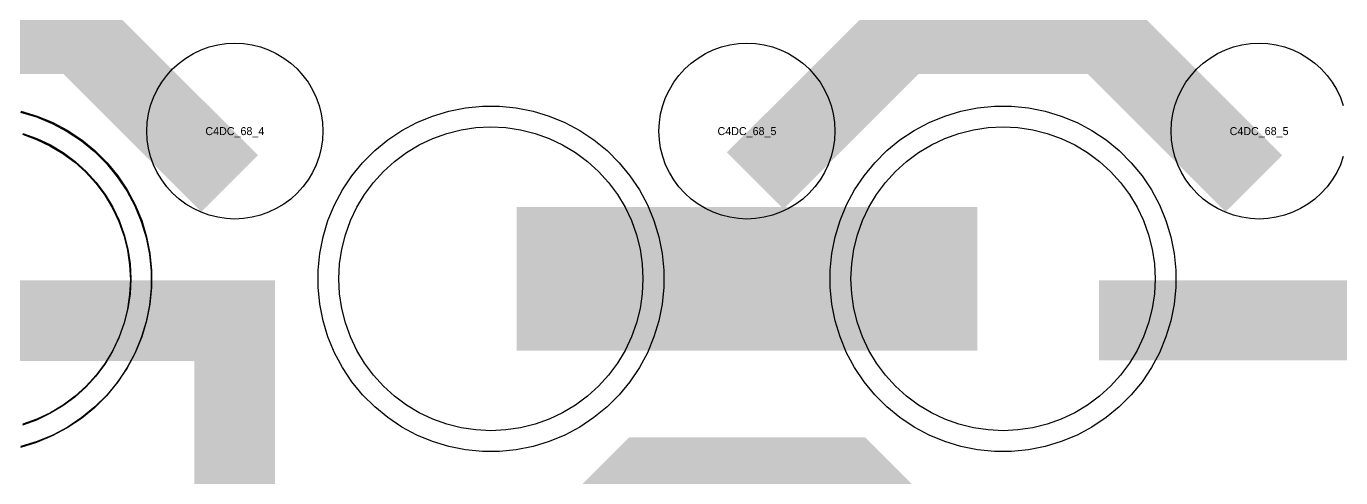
# Model space of a CAD drawing. Extents: x -11880 to 11880, y -14992 to 14992.
# Drawn here: x -10545.2 to -10134.5, y -5479.4 to -5338.2 of the extents above; entities that cross this region are included whole.
import ezdxf
from ezdxf.enums import TextEntityAlignment as Align

# ---------------------------------------------------------------- set-up
doc = ezdxf.new("R2010")
doc.units = 0
doc.header["$MEASUREMENT"] = 0
for name, color, linetype in [('GDS_775_DT_237', 138, 'CONTINUOUS'), ('RDL1_FS', 34, 'CONTINUOUS'), ('RDL_BS', 160, 'CONTINUOUS')]:
    doc.layers.add(name, color=color, linetype=linetype)

msp = doc.modelspace()

# ---------------------------------------------------------------- linework, layer by layer
at = {"layer": 'RDL1_FS'}
for points in [[(-10400, -5464.719), (-10404.657, -5464.49), (-10409.268, -5463.806), (-10413.791, -5462.674), (-10418.181, -5461.102), (-10422.395, -5459.11), (-10426.395, -5456.712), (-10430.14, -5453.934), (-10433.594, -5450.804), (-10436.724, -5447.35), (-10439.502, -5443.605), (-10441.9, -5439.605), (-10443.892, -5435.391), (-10445.464, -5431.001), (-10446.596, -5426.478), (-10447.28, -5421.867), (-10447.509, -5417.21), (-10447.28, -5412.553), (-10446.596, -5407.942), (-10445.464, -5403.419), (-10443.892, -5399.029), (-10441.9, -5394.815), (-10439.502, -5390.815), (-10436.724, -5387.07), (-10433.594, -5383.616), (-10430.14, -5380.486), (-10426.395, -5377.708), (-10422.395, -5375.31), (-10418.181, -5373.318), (-10413.791, -5371.746), (-10409.268, -5370.614), (-10404.657, -5369.93), (-10400, -5369.701), (-10395.343, -5369.93), (-10390.732, -5370.614), (-10386.209, -5371.746), (-10381.819, -5373.318), (-10377.605, -5375.31), (-10373.605, -5377.708), (-10369.86, -5380.486), (-10366.406, -5383.616), (-10363.276, -5387.07), (-10360.498, -5390.815), (-10358.1, -5394.815), (-10356.108, -5399.029), (-10354.536, -5403.419), (-10353.404, -5407.942), (-10352.72, -5412.553), (-10352.491, -5417.21), (-10352.72, -5421.867), (-10353.404, -5426.478), (-10354.536, -5431.001), (-10356.108, -5435.391), (-10358.1, -5439.605), (-10360.498, -5443.605), (-10363.276, -5447.35), (-10366.406, -5450.804), (-10369.86, -5453.934), (-10373.605, -5456.712), (-10377.605, -5459.11), (-10381.819, -5461.102), (-10386.209, -5462.674), (-10390.732, -5463.806), (-10395.343, -5464.49)], [(-10240, -5464.719), (-10244.657, -5464.49), (-10249.268, -5463.806), (-10253.791, -5462.674), (-10258.181, -5461.102), (-10262.395, -5459.11), (-10266.395, -5456.712), (-10270.14, -5453.934), (-10273.594, -5450.804), (-10276.724, -5447.35), (-10279.502, -5443.605), (-10281.9, -5439.605), (-10283.892, -5435.391), (-10285.464, -5431.001), (-10286.596, -5426.478), (-10287.28, -5421.867), (-10287.509, -5417.21), (-10287.28, -5412.553), (-10286.596, -5407.942), (-10285.464, -5403.419), (-10283.892, -5399.029), (-10281.9, -5394.815), (-10279.502, -5390.815), (-10276.724, -5387.07), (-10273.594, -5383.616), (-10270.14, -5380.486), (-10266.395, -5377.708), (-10262.395, -5375.31), (-10258.181, -5373.318), (-10253.791, -5371.746), (-10249.268, -5370.614), (-10244.657, -5369.93), (-10240, -5369.701), (-10235.343, -5369.93), (-10230.732, -5370.614), (-10226.209, -5371.746), (-10221.819, -5373.318), (-10217.605, -5375.31), (-10213.605, -5377.708), (-10209.86, -5380.486), (-10206.406, -5383.616), (-10203.276, -5387.07), (-10200.498, -5390.815), (-10198.1, -5394.815), (-10196.108, -5399.029), (-10194.536, -5403.419), (-10193.404, -5407.942), (-10192.72, -5412.553), (-10192.491, -5417.21), (-10192.72, -5421.867), (-10193.404, -5426.478), (-10194.536, -5431.001), (-10196.108, -5435.391), (-10198.1, -5439.605), (-10200.498, -5443.605), (-10203.276, -5447.35), (-10206.406, -5450.804), (-10209.86, -5453.934), (-10213.605, -5456.712), (-10217.605, -5459.11), (-10221.819, -5461.102), (-10226.209, -5462.674), (-10230.732, -5463.806), (-10235.343, -5464.49)]]:
    msp.add_lwpolyline(points, close=True, dxfattribs=at)
at = {"layer": 'RDL1_FS', "color": 241, "true_color": 0xf7abae}
msp.add_lwpolyline([(-10546.358, -5372.028), (-10541.968, -5373.6), (-10537.754, -5375.592), (-10533.754, -5377.99), (-10530.009, -5380.768), (-10526.555, -5383.898), (-10523.425, -5387.352), (-10520.647, -5391.097), (-10518.249, -5395.097), (-10516.257, -5399.311), (-10514.685, -5403.701), (-10513.553, -5408.224), (-10512.869, -5412.835), (-10512.64, -5417.492), (-10512.869, -5422.149), (-10513.553, -5426.76), (-10514.685, -5431.283), (-10516.257, -5435.673), (-10518.249, -5439.887), (-10520.647, -5443.887), (-10523.425, -5447.632), (-10526.555, -5451.086), (-10530.009, -5454.216), (-10533.754, -5456.994), (-10537.754, -5459.392), (-10541.968, -5461.384), (-10546.358, -5462.956)], dxfattribs=at)
at = {"layer": 'RDL1_FS'}
msp.add_lwpolyline([(-10546.209, -5371.746), (-10541.819, -5373.318), (-10537.605, -5375.31), (-10533.605, -5377.708), (-10529.86, -5380.486), (-10526.406, -5383.616), (-10523.276, -5387.07), (-10520.498, -5390.815), (-10518.1, -5394.815), (-10516.108, -5399.029), (-10514.536, -5403.419), (-10513.404, -5407.942), (-10512.72, -5412.553), (-10512.491, -5417.21), (-10512.72, -5421.867), (-10513.404, -5426.478), (-10514.536, -5431.001), (-10516.108, -5435.391), (-10518.1, -5439.605), (-10520.498, -5443.605), (-10523.276, -5447.35), (-10526.406, -5450.804), (-10529.86, -5453.934), (-10533.605, -5456.712), (-10537.605, -5459.11), (-10541.819, -5461.102), (-10546.209, -5462.674)], dxfattribs=at)
for points in [[(-10391.998, -5417.21, 45, 45, 0), (-10319.998, -5417.21, 45, 45, 0)], [(-10319.998, -5417.21, 45, 45, 0), (-10247.998, -5417.21, 45, 45, 0)]]:
    msp.add_lwpolyline(points, format="xyseb", dxfattribs=at)
at = {"layer": 'RDL_BS'}
for points in [[(-10481.599, -5387.423, 25, 25, 0), (-10528.313, -5340.709, 25, 25, 0), (-10558.071, -5340.709, 25, 25, 0)], [(-10317.438, -5386.524, 25, 25, 0), (-10271.623, -5340.709, 25, 25, 0), (-10238.07, -5340.709, 25, 25, 0)], [(-10161.599, -5387.423, 25, 25, 0), (-10208.313, -5340.709, 25, 25, 0), (-10238.071, -5340.709, 25, 25, 0)], [(-10480, -5524.445, 25, 25, 0), (-10480, -5417.668, 25, 25, 0)], [(-10480, -5524.445, 25, 25, 0), (-10480, -5417.668, 25, 25, 0)], [(-10467.5, -5430.168, 25, 25, 0), (-10553.333, -5430.168, 25, 25, 0)], [(-10467.5, -5430.168, 25, 25, 0), (-10532.167, -5430.168, 25, 25, 0)], [(-10209.984, -5430.223, 25, 25, 0), (-10100.719, -5430.223, 25, 25, 0)], [(-10397.438, -5525.084, 25, 25, 0), (-10351.623, -5479.269, 25, 25, 0), (-10318.07, -5479.269, 25, 25, 0)], [(-10241.599, -5525.983, 25, 25, 0), (-10288.313, -5479.269, 25, 25, 0), (-10318.071, -5479.269, 25, 25, 0)]]:
    msp.add_lwpolyline(points, format="xyseb", dxfattribs=at)
for points in [[(-10480, -5398.516), (-10482.693, -5398.384), (-10485.365, -5397.988), (-10487.984, -5397.331), (-10490.519, -5396.424), (-10492.956, -5395.272), (-10495.28, -5393.879), (-10497.443, -5392.276), (-10499.442, -5390.464), (-10501.254, -5388.465), (-10502.857, -5386.302), (-10504.25, -5383.978), (-10505.402, -5381.541), (-10506.309, -5379.006), (-10506.966, -5376.387), (-10507.362, -5373.715), (-10507.494, -5371.022), (-10507.362, -5368.329), (-10506.966, -5365.657), (-10506.309, -5363.038), (-10505.402, -5360.503), (-10504.25, -5358.066), (-10502.857, -5355.742), (-10501.254, -5353.579), (-10499.442, -5351.58), (-10497.443, -5349.768), (-10495.28, -5348.165), (-10492.956, -5346.772), (-10490.519, -5345.62), (-10487.984, -5344.713), (-10485.365, -5344.056), (-10482.693, -5343.66), (-10480, -5343.528), (-10477.307, -5343.66), (-10474.635, -5344.056), (-10472.016, -5344.713), (-10469.481, -5345.62), (-10467.044, -5346.772), (-10464.72, -5348.165), (-10462.557, -5349.768), (-10460.558, -5351.58), (-10458.746, -5353.579), (-10457.143, -5355.742), (-10455.75, -5358.066), (-10454.598, -5360.503), (-10453.691, -5363.038), (-10453.034, -5365.657), (-10452.638, -5368.329), (-10452.506, -5371.022), (-10452.638, -5373.715), (-10453.034, -5376.387), (-10453.691, -5379.006), (-10454.598, -5381.541), (-10455.75, -5383.978), (-10457.143, -5386.302), (-10458.746, -5388.465), (-10460.558, -5390.464), (-10462.557, -5392.276), (-10464.72, -5393.879), (-10467.044, -5395.272), (-10469.481, -5396.424), (-10472.016, -5397.331), (-10474.635, -5397.988), (-10477.307, -5398.384)], [(-10320, -5398.516), (-10322.693, -5398.384), (-10325.365, -5397.988), (-10327.984, -5397.331), (-10330.519, -5396.424), (-10332.956, -5395.272), (-10335.28, -5393.879), (-10337.443, -5392.276), (-10339.442, -5390.464), (-10341.254, -5388.465), (-10342.857, -5386.302), (-10344.25, -5383.978), (-10345.402, -5381.541), (-10346.309, -5379.006), (-10346.966, -5376.387), (-10347.362, -5373.715), (-10347.494, -5371.022), (-10347.362, -5368.329), (-10346.966, -5365.657), (-10346.309, -5363.038), (-10345.402, -5360.503), (-10344.25, -5358.066), (-10342.857, -5355.742), (-10341.254, -5353.579), (-10339.442, -5351.58), (-10337.443, -5349.768), (-10335.28, -5348.165), (-10332.956, -5346.772), (-10330.519, -5345.62), (-10327.984, -5344.713), (-10325.365, -5344.056), (-10322.693, -5343.66), (-10320, -5343.528), (-10317.307, -5343.66), (-10314.635, -5344.056), (-10312.016, -5344.713), (-10309.481, -5345.62), (-10307.044, -5346.772), (-10304.72, -5348.165), (-10302.557, -5349.768), (-10300.558, -5351.58), (-10298.746, -5353.579), (-10297.143, -5355.742), (-10295.75, -5358.066), (-10294.598, -5360.503), (-10293.691, -5363.038), (-10293.034, -5365.657), (-10292.638, -5368.329), (-10292.506, -5371.022), (-10292.638, -5373.715), (-10293.034, -5376.387), (-10293.691, -5379.006), (-10294.598, -5381.541), (-10295.75, -5383.978), (-10297.143, -5386.302), (-10298.746, -5388.465), (-10300.558, -5390.464), (-10302.557, -5392.276), (-10304.72, -5393.879), (-10307.044, -5395.272), (-10309.481, -5396.424), (-10312.016, -5397.331), (-10314.635, -5397.988), (-10317.307, -5398.384)], [(-10402.644, -5471.21), (-10407.938, -5470.693), (-10413.165, -5469.647), (-10418.205, -5468.116), (-10423.115, -5466.085), (-10427.777, -5463.593), (-10432.191, -5460.646), (-10436.292, -5457.284), (-10440.074, -5453.502), (-10443.436, -5449.401), (-10446.383, -5444.987), (-10448.875, -5440.325), (-10450.906, -5435.415), (-10452.437, -5430.375), (-10453.483, -5425.148), (-10454, -5419.854), (-10454, -5414.566), (-10453.483, -5409.272), (-10452.437, -5404.045), (-10450.906, -5399.005), (-10448.875, -5394.095), (-10446.383, -5389.433), (-10443.436, -5385.019), (-10440.074, -5380.918), (-10436.292, -5377.136), (-10432.191, -5373.774), (-10427.777, -5370.827), (-10423.115, -5368.335), (-10418.205, -5366.304), (-10413.165, -5364.773), (-10407.938, -5363.727), (-10402.644, -5363.21), (-10397.356, -5363.21), (-10392.062, -5363.727), (-10386.835, -5364.773), (-10381.795, -5366.304), (-10376.885, -5368.335), (-10372.223, -5370.827), (-10367.809, -5373.774), (-10363.708, -5377.136), (-10359.926, -5380.918), (-10356.564, -5385.019), (-10353.617, -5389.433), (-10351.125, -5394.095), (-10349.094, -5399.005), (-10347.563, -5404.045), (-10346.517, -5409.272), (-10346, -5414.566), (-10346, -5419.854), (-10346.517, -5425.148), (-10347.563, -5430.375), (-10349.094, -5435.415), (-10351.125, -5440.325), (-10353.617, -5444.987), (-10356.564, -5449.401), (-10359.926, -5453.502), (-10363.708, -5457.284), (-10367.809, -5460.646), (-10372.223, -5463.593), (-10376.885, -5466.085), (-10381.795, -5468.116), (-10386.835, -5469.647), (-10392.062, -5470.693), (-10397.356, -5471.21)], [(-10242.644, -5471.21), (-10247.938, -5470.693), (-10253.165, -5469.647), (-10258.205, -5468.116), (-10263.115, -5466.085), (-10267.777, -5463.593), (-10272.191, -5460.646), (-10276.292, -5457.284), (-10280.074, -5453.502), (-10283.436, -5449.401), (-10286.383, -5444.987), (-10288.875, -5440.325), (-10290.906, -5435.415), (-10292.437, -5430.375), (-10293.483, -5425.148), (-10294, -5419.854), (-10294, -5414.566), (-10293.483, -5409.272), (-10292.437, -5404.045), (-10290.906, -5399.005), (-10288.875, -5394.095), (-10286.383, -5389.433), (-10283.436, -5385.019), (-10280.074, -5380.918), (-10276.292, -5377.136), (-10272.191, -5373.774), (-10267.777, -5370.827), (-10263.115, -5368.335), (-10258.205, -5366.304), (-10253.165, -5364.773), (-10247.938, -5363.727), (-10242.644, -5363.21), (-10237.356, -5363.21), (-10232.062, -5363.727), (-10226.835, -5364.773), (-10221.795, -5366.304), (-10216.885, -5368.335), (-10212.223, -5370.827), (-10207.809, -5373.774), (-10203.708, -5377.136), (-10199.926, -5380.918), (-10196.564, -5385.019), (-10193.617, -5389.433), (-10191.125, -5394.095), (-10189.094, -5399.005), (-10187.563, -5404.045), (-10186.517, -5409.272), (-10186, -5414.566), (-10186, -5419.854), (-10186.517, -5425.148), (-10187.563, -5430.375), (-10189.094, -5435.415), (-10191.125, -5440.325), (-10193.617, -5444.987), (-10196.564, -5449.401), (-10199.926, -5453.502), (-10203.708, -5457.284), (-10207.809, -5460.646), (-10212.223, -5463.593), (-10216.885, -5466.085), (-10221.795, -5468.116), (-10226.835, -5469.647), (-10232.062, -5470.693), (-10237.356, -5471.21)]]:
    msp.add_lwpolyline(points, close=True, dxfattribs=at)
for points in [[(-10133.691, -5379.006), (-10134.598, -5381.541), (-10135.75, -5383.978), (-10137.143, -5386.302), (-10138.746, -5388.465), (-10140.558, -5390.464), (-10142.557, -5392.276), (-10144.72, -5393.879), (-10147.044, -5395.272), (-10149.481, -5396.424), (-10152.016, -5397.331), (-10154.635, -5397.988), (-10157.307, -5398.384), (-10160, -5398.516), (-10162.693, -5398.384), (-10165.365, -5397.988), (-10167.984, -5397.331), (-10170.519, -5396.424), (-10172.956, -5395.272), (-10175.28, -5393.879), (-10177.443, -5392.276), (-10179.442, -5390.464), (-10181.254, -5388.465), (-10182.857, -5386.302), (-10184.25, -5383.978), (-10185.402, -5381.541), (-10186.309, -5379.006), (-10186.966, -5376.387), (-10187.362, -5373.715), (-10187.494, -5371.022), (-10187.362, -5368.329), (-10186.966, -5365.657), (-10186.309, -5363.038), (-10185.402, -5360.503), (-10184.25, -5358.066), (-10182.857, -5355.742), (-10181.254, -5353.579), (-10179.442, -5351.58), (-10177.443, -5349.768), (-10175.28, -5348.165), (-10172.956, -5346.772), (-10170.519, -5345.62), (-10167.984, -5344.713), (-10165.365, -5344.056), (-10162.693, -5343.66), (-10160, -5343.528), (-10157.307, -5343.66), (-10154.635, -5344.056), (-10152.016, -5344.713), (-10149.481, -5345.62), (-10147.044, -5346.772), (-10144.72, -5348.165), (-10142.557, -5349.768), (-10140.558, -5351.58), (-10138.746, -5353.579), (-10137.143, -5355.742), (-10135.75, -5358.066), (-10134.598, -5360.503), (-10133.691, -5363.038)], [(-10546.835, -5364.773), (-10541.795, -5366.304), (-10536.885, -5368.335), (-10532.223, -5370.827), (-10527.809, -5373.774), (-10523.708, -5377.136), (-10519.926, -5380.918), (-10516.564, -5385.019), (-10513.617, -5389.433), (-10511.125, -5394.095), (-10509.094, -5399.005), (-10507.563, -5404.045), (-10506.517, -5409.272), (-10506, -5414.566), (-10506, -5419.854), (-10506.517, -5425.148), (-10507.563, -5430.375), (-10509.094, -5435.415), (-10511.125, -5440.325), (-10513.617, -5444.987), (-10516.564, -5449.401), (-10519.926, -5453.502), (-10523.708, -5457.284), (-10527.809, -5460.646), (-10532.223, -5463.593), (-10536.885, -5466.085), (-10541.795, -5468.116), (-10546.835, -5469.647)]]:
    msp.add_lwpolyline(points, dxfattribs=at)
at = {"layer": 'RDL_BS', "color": 241, "true_color": 0xf7abae}
msp.add_lwpolyline([(-10546.984, -5365.055), (-10541.944, -5366.586), (-10537.034, -5368.617), (-10532.372, -5371.109), (-10527.958, -5374.056), (-10523.857, -5377.418), (-10520.075, -5381.2), (-10516.713, -5385.301), (-10513.766, -5389.715), (-10511.274, -5394.377), (-10509.243, -5399.287), (-10507.712, -5404.327), (-10506.666, -5409.554), (-10506.149, -5414.848), (-10506.149, -5420.136), (-10506.666, -5425.43), (-10507.712, -5430.657), (-10509.243, -5435.697), (-10511.274, -5440.607), (-10513.766, -5445.269), (-10516.713, -5449.683), (-10520.075, -5453.784), (-10523.857, -5457.566), (-10527.958, -5460.928), (-10532.372, -5463.875), (-10537.034, -5466.367), (-10541.944, -5468.398), (-10546.984, -5469.929)], dxfattribs=at)
for points in [[(-10480.149, -5524.727, 25, 25, 0), (-10480.149, -5417.95, 25, 25, 0)], [(-10480.149, -5524.727, 25, 25, 0), (-10480.149, -5417.95, 25, 25, 0)], [(-10467.649, -5430.45, 25, 25, 0), (-10553.482, -5430.45, 25, 25, 0)], [(-10467.649, -5430.45, 25, 25, 0), (-10532.316, -5430.45, 25, 25, 0)]]:
    msp.add_lwpolyline(points, format="xyseb", dxfattribs=at)

# ---------------------------------------------------------------- texts
at = {"layer": 'GDS_775_DT_237'}
for s, p in [('C4DC_68_4', (-10480, -5371.022)), ('C4DC_68_4', (-10480, -5371.022)), ('C4DC_68_5', (-10320, -5371.022)), ('C4DC_68_5', (-10320, -5371.022)), ('C4DC_68_5', (-10160, -5371.022)), ('C4DC_68_5', (-10160, -5371.022))]:
    msp.add_text(s, height=2.5, dxfattribs=at).set_placement(p, align=Align.MIDDLE_CENTER)

doc.saveas('drawing.dxf')
